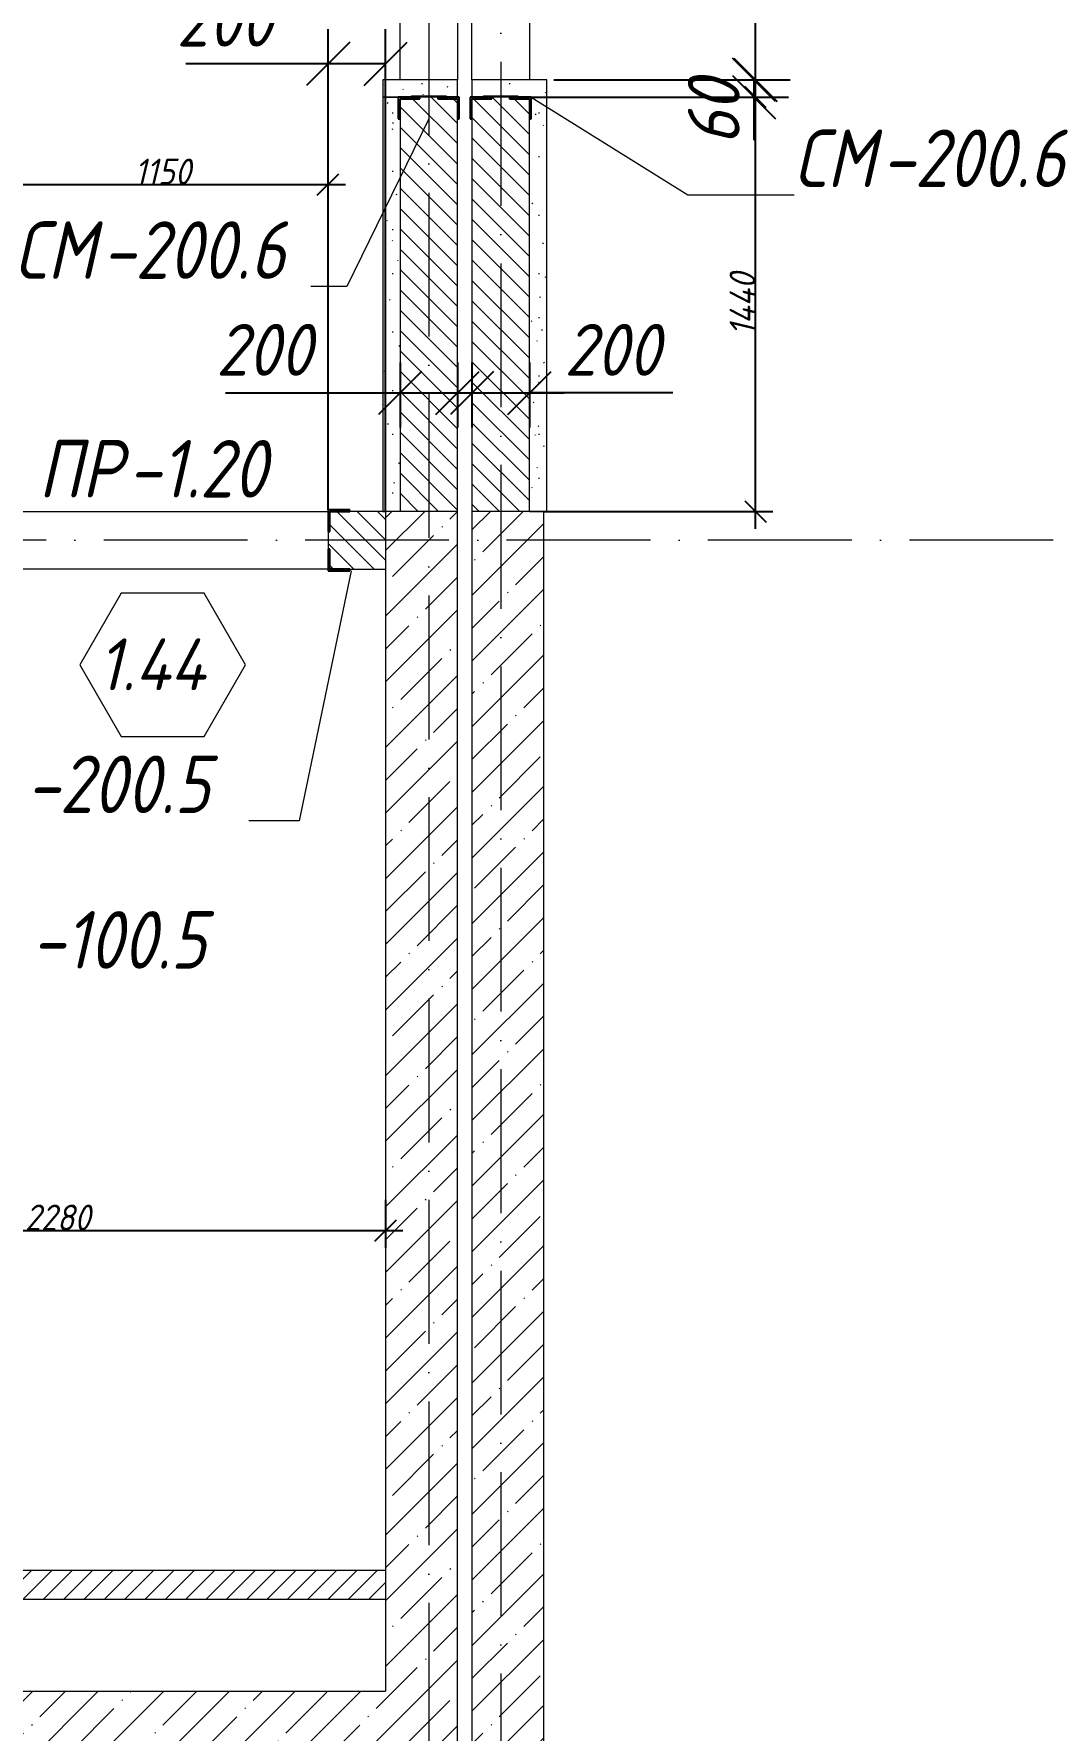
# Model space of a CAD drawing. Header units: millimetres. Extents: x -401725 to 250493, y 305116 to 802890.
# Drawn here: x -101773 to -98224, y 603663 to 609557 of the extents above; entities that cross this region are included whole.
import ezdxf

# ---------------------------------------------------------------- set-up
doc = ezdxf.new("R2010")
doc.units = ezdxf.units.MM
doc.linetypes.add('50_200_ШТРИХ_1Т_ш5_п1_п1_', pattern=[700, 500, -100, 0, -100])
for name, color, linetype, lineweight in [('A-____-____-DIMS', 7, 'Continuous', 9), ('A-DOOR-____-IDEN', 7, 'Continuous', 9), ('A-FLOR-____-OTLN', 7, 'Continuous', 9), ('A-GENM-____-IDEN', 7, 'Continuous', 9), ('A-GENM-____-MCUT', 7, 'Continuous', 25), ('A-GENM-____-OTLN', 7, 'Continuous', 9), ('A-GENM-____-OTLN-1', 7, 'Continuous', 25), ('A-WALL-____-MCUT-3', 7, 'Continuous', 9), ('A-WALL-FNSH-MCUT-1', 7, 'Continuous', 9), ('S-GRID-____-OTLN-1', 7, '50_200_ШТРИХ_1Т_ш5_п1_п1_', 9)]:
    doc.layers.add(name, color=color, linetype=linetype, lineweight=lineweight)
for name, color, linetype, lineweight, true_color in [('A-WALL-____-MCUT-13', 7, 'Continuous', 9, 0x000000), ('A-WALL-____-MCUT-4', 7, 'Continuous', 13, 0x000000), ('A-WALL-____-PATT-2', 7, 'Continuous', 9, 0x787878), ('A-WALL-____-PATT-3', 9, 'Continuous', 9, 0x808080), ('A-WALL-____-PATT-4', 9, 'Continuous', 9, 0x808080), ('A-WALL-____-PATT-9', 7, 'Continuous', 9, 0x000000), ('A-WALL-FNSH-MCUT-6', 7, 'Continuous', 9, 0x000000), ('I-WALL-____-OTLN-1', 7, 'Continuous', 9, 0x000000)]:
    doc.layers.add(name, color=color, linetype=linetype, lineweight=lineweight, true_color=true_color)
doc.styles.add('ISOCPEUR_I_10', font='isocpeui.ttf', dxfattribs={"width": 0.9, "height": 180})
doc.styles.add('ISOCPEUR_I_14', font='isocpeui.ttf', dxfattribs={"width": 0.9, "height": 180})
doc.styles.add('ISOCPEUR_I_2', font='isocpeui.ttf', dxfattribs={"width": 0.85, "height": 2.3})
doc.styles.add('ISOCPEUR_I_7', font='isocpeui.ttf', dxfattribs={"width": 0.9, "height": 90})
doc.dimstyles.new('ISO-1_8_0_9К_СРЕДНИЙ_Кладочные_2', dxfattribs={"dimscale": 304.8, "dimtxt": 89.638306, "dimasz": 0.246063, "dimexe": 0.19685, "dimexo": 0, "dimgap": 0, "dimtad": 1, "dimdec": 3, "dimrnd": 0.001, "dimdsep": 46, "dimtxsty": 'ISOCPEUR_I_7', "dimblk1": 'OBLIQUE', "dimblk2": 'OBLIQUE', "dimsah": 1, "dimcen": 0.09, "dimdle": 0.19685, "dimazin": 0, "dimtfac": 1, "dimtdec": 4, "dimtix": 1, "dimtmove": 1, "dimatfit": 3, "dimfxl": 1, "dimtvp": 1, "dimtolj": 1, "dimtzin": 0, "dimarcsym": 2})
doc.dimstyles.new('ISO-1_8_0_9К_СРЕДНИЙ_Кладочные_3', dxfattribs={"dimscale": 304.8, "dimtxt": 179.276612, "dimasz": 0.492126, "dimexe": 0.393701, "dimexo": 0, "dimgap": 0, "dimtad": 1, "dimdec": 3, "dimrnd": 0.001, "dimdsep": 46, "dimtxsty": 'ISOCPEUR_I_10', "dimblk1": 'OBLIQUE', "dimblk2": 'OBLIQUE', "dimsah": 1, "dimcen": 0.09, "dimdle": 0.393701, "dimazin": 0, "dimtfac": 1, "dimtdec": 4, "dimtix": 1, "dimtmove": 0, "dimatfit": 3, "dimfxl": 1, "dimtvp": 1, "dimtolj": 1, "dimtzin": 0, "dimarcsym": 2})
doc.dimstyles.new('ISO-1_8_0_9К_СРЕДНИЙ_Кладочные_4', dxfattribs={"dimscale": 304.8, "dimtxt": 179.276612, "dimasz": 0.492126, "dimexe": 0.393701, "dimexo": 0, "dimgap": 0, "dimtad": 1, "dimdec": 3, "dimrnd": 0.001, "dimdsep": 46, "dimtxsty": 'ISOCPEUR_I_10', "dimblk1": 'OBLIQUE', "dimblk2": 'OBLIQUE', "dimsah": 1, "dimcen": 0.09, "dimdle": 0.393701, "dimazin": 0, "dimtfac": 1, "dimtdec": 4, "dimtix": 1, "dimtmove": 1, "dimatfit": 3, "dimfxl": 1, "dimtvp": 1, "dimtolj": 1, "dimtzin": 0, "dimarcsym": 2})
doc.dimstyles.new('ISO-1_8_0_9К_СРЕДНИЙ_Кладочные_9', dxfattribs={"dimscale": 304.8, "dimtxt": 179.276612, "dimasz": 0.492126, "dimexe": 0.393701, "dimexo": 0, "dimgap": 0, "dimtad": 1, "dimdec": 3, "dimrnd": 0.001, "dimdsep": 46, "dimtxsty": 'ISOCPEUR_I_14', "dimblk1": 'OBLIQUE', "dimblk2": 'OBLIQUE', "dimsah": 1, "dimcen": 0.09, "dimdle": 0.393701, "dimazin": 0, "dimtfac": 1, "dimtdec": 4, "dimtix": 1, "dimtmove": 1, "dimatfit": 3, "dimfxl": 1, "dimtvp": 1, "dimtolj": 1, "dimtzin": 0, "dimarcsym": 2})
pattern_1 = [(135, (-175000.736, 544716.51), (-35.35534, -35.35534), [])]
pattern_2 = [(45, (-175000.74, 544716.51), (-114.04925, 114.04925), []), (45, (-174886.69, 544716.51), (-114.04925, 114.04925), [201.612, -40.322, 3.353, -36.97])]
pattern_3 = [(0, (-175000.736, 544716.51), (203.2, 50.8), [3.353, -149.047, 3.353, -149.047, -812.8]), (0, (-175000.736, 544716.51), (203.2, 50.8), [-304.8, 3.353, -301.447, 3.353, -149.047, -355.6]), (0, (-175000.736, 544716.51), (203.2, 50.8), [-762, 3.353, -98.247, 3.353, -250.647]), (120, (-174924.536, 544741.91), (-145.59409, 150.576362), [3.353, -149.047, 3.353, -149.047, -812.8]), (120, (-174924.536, 544741.91), (-145.59409, 150.576362), [-304.8, 3.353, -301.447, 3.353, -149.047, -355.6]), (120, (-174924.536, 544741.91), (-145.59409, 150.576362), [-762, 3.353, -98.247, 3.353, -250.647]), (240, (-174899.136, 544843.51), (-57.60591, -201.376362), [3.353, -149.047, 3.353, -149.047, -812.8]), (240, (-174899.136, 544843.51), (-57.60591, -201.376362), [-304.8, 3.353, -301.447, 3.353, -149.047, -355.6]), (240, (-174899.136, 544843.51), (-57.60591, -201.376362), [-762, 3.353, -98.247, 3.353, -250.647])]

# ---------------------------------------------------------------- blocks, each defined once
blk = doc.blocks.new('Фахверк_СКБ_Уголок - 200_4010-27904266-АР1_Кладочный план 1 этажа в осях 1-64_Ю-ЯЯ')
at = {"layer": 'A-GENM-____-MCUT'}
for p, q in [((125, 156), (50, 156)), ((50, 156), (50, 150)), ((50, 150), (119, 150)), ((119, 150), (119, 81)), ((125, 81), (125, 156)), ((119, 81), (125, 81)), ((125, 19), (119, 19)), ((119, 19), (119, -50)), ((125, -56), (125, 19)), ((119, -50), (50, -50)), ((50, -50), (50, -56)), ((50, -56), (125, -56))]:
    blk.add_line(p, q, dxfattribs=at)
blk = doc.blocks.new('154_Стойка_СКБ_Уголок - СМ-2590_200-37111837-АР1_Кладочный план 1 этажа в осях 1-64_Ю-ЯЯ')
at = {"layer": 'A-GENM-____-MCUT'}
for p, q in [((125, 156), (125, 81)), ((200, 156), (125, 156)), ((131, 81), (131, 150)), ((131, 150), (200, 150)), ((200, 150), (200, 156)), ((125, 81), (131, 81)), ((131, 19), (125, 19)), ((125, 19), (125, -56)), ((131, -50), (131, 19)), ((125, -56), (200, -56)), ((200, -50), (131, -50)), ((200, -56), (200, -50))]:
    blk.add_line(p, q, dxfattribs=at)
blk = doc.blocks.new('Стойка_Влож_Полоса боковая - Полоса-28213942-АР1_Кладочный план 1 этажа в осях 1-64_Ю-ЯЯ')
at = {"layer": 'A-GENM-____-OTLN'}
for p, q in [((-5, 60), (0, 60)), ((-5, -60), (-5, 60)), ((0, 31), (0, -31)), ((0, -60), (-5, -60))]:
    blk.add_line(p, q, dxfattribs=at)
blk = doc.blocks.new('Марка проема - марка проема-27336095-АР1_Кладочный план 1 этажа в осях 1-64_Ю-ЯЯ')
at = {"layer": 'A-DOOR-____-IDEN'}
for p, q in [((-1.439, 0.159), (-2.877, -2.333)), ((1.439, 0.159), (-1.439, 0.159)), ((2.877, -2.333), (1.439, 0.159)), ((-2.877, -2.333), (-1.439, -4.825)), ((1.439, -4.825), (2.877, -2.333)), ((-1.439, -4.825), (1.439, -4.825))]:
    blk.add_line(p, q, dxfattribs=at)
blk = doc.blocks.new('_Oblique')
at = {"color": 0, "linetype": 'ByBlock', "lineweight": -2}
blk.add_line((-0.5, -0.5), (0.5, 0.5), dxfattribs=at)
blk = doc.blocks.new('*D12303')
at = {"layer": 'A-____-____-DIMS', "color": 0, "lineweight": -2, "transparency": 16777216}
for p, q in [((-101900.7, 607903.6), (-101900.7, 609093.9)), ((-100750.7, 607903.6), (-100750.7, 609093.9)), ((-101960.7, 609033.9), (-100690.7, 609033.9))]:
    blk.add_line(p, q, dxfattribs=at)
at = {"layer": 'Defpoints', "color": 0, "transparency": 16777216}
for p in [(-100750.7, 609033.9), (-101900.7, 607903.6), (-100750.7, 607903.6)]:
    blk.add_point(p, dxfattribs=at)
at = {"layer": 'A-____-____-DIMS', "color": 0, "lineweight": -2, "transparency": 16777216, "xscale": 75, "yscale": 75, "zscale": 75, "rotation": 180}
blk.add_blockref('_Oblique', (-101900.7, 609033.9), dxfattribs=at)
at = {"layer": 'A-____-____-DIMS', "color": 0, "lineweight": -2, "transparency": 16777216, "xscale": 75, "yscale": 75, "zscale": 75}
blk.add_blockref('_Oblique', (-100750.7, 609033.9), dxfattribs=at)
at = {"layer": 'A-____-____-DIMS', "color": 0, "transparency": 16777216, "insert": (-101325.7, 609078.9), "char_height": 90, "width": 463.361, "attachment_point": 5, "style": 'ISOCPEUR_I_7'}
blk.add_mtext('\\A1;1150', dxfattribs=at)
blk = doc.blocks.new('*D12304')
at = {"layer": 'A-____-____-DIMS', "color": 0, "lineweight": -2, "transparency": 16777216}
for p, q in [((-100750.7, 607903.6), (-100750.7, 609573.5)), ((-100550.7, 607897.6), (-100550.7, 609573.5)), ((-100750.7, 609453.5), (-101244.9, 609453.5)), ((-100550.7, 609453.5), (-100870.7, 609453.5))]:
    blk.add_line(p, q, dxfattribs=at)
at = {"layer": 'Defpoints', "color": 0, "transparency": 16777216}
for p in [(-100550.7, 609453.5), (-100750.7, 607903.6), (-100550.7, 607897.6)]:
    blk.add_point(p, dxfattribs=at)
at = {"layer": 'A-____-____-DIMS', "color": 0, "lineweight": -2, "transparency": 16777216, "xscale": 150, "yscale": 150, "zscale": 150, "rotation": 180}
blk.add_blockref('_Oblique', (-100750.7, 609453.5), dxfattribs=at)
at = {"layer": 'A-____-____-DIMS', "color": 0, "lineweight": -2, "transparency": 16777216, "xscale": 150, "yscale": 150, "zscale": 150}
blk.add_blockref('_Oblique', (-100550.7, 609453.5), dxfattribs=at)
at = {"layer": 'A-____-____-DIMS', "color": 0, "transparency": 16777216, "insert": (-101277.6, 609693.5), "char_height": 180, "width": 409.578, "attachment_point": 1, "line_spacing_factor": 1.149209, "style": 'ISOCPEUR_I_10'}
blk.add_mtext('\\A1;200', dxfattribs=at)
blk = doc.blocks.new('*D12527')
at = {"layer": 'A-____-____-DIMS', "color": 0, "lineweight": -2, "transparency": 16777216}
for p, q in [((-102830.7, 605504.9), (-102830.7, 605338.8)), ((-100550.7, 605504.9), (-100550.7, 605338.8)), ((-102890.7, 605398.8), (-100490.7, 605398.8))]:
    blk.add_line(p, q, dxfattribs=at)
at = {"layer": 'Defpoints', "color": 0, "transparency": 16777216}
for p in [(-102830.7, 605504.9), (-100550.7, 605504.9), (-100550.7, 605398.8)]:
    blk.add_point(p, dxfattribs=at)
at = {"layer": 'A-____-____-DIMS', "color": 0, "lineweight": -2, "transparency": 16777216, "xscale": 75, "yscale": 75, "zscale": 75, "rotation": 180}
blk.add_blockref('_Oblique', (-102830.7, 605398.8), dxfattribs=at)
at = {"layer": 'A-____-____-DIMS', "color": 0, "lineweight": -2, "transparency": 16777216, "xscale": 75, "yscale": 75, "zscale": 75}
blk.add_blockref('_Oblique', (-100550.7, 605398.8), dxfattribs=at)
at = {"layer": 'A-____-____-DIMS', "color": 0, "transparency": 16777216, "insert": (-101690.7, 605443.8), "char_height": 90, "width": 546.104, "attachment_point": 5, "style": 'ISOCPEUR_I_7'}
blk.add_mtext('\\A1;2280', dxfattribs=at)
blk = doc.blocks.new('*D12559')
at = {"layer": 'A-____-____-DIMS', "color": 0, "lineweight": -2, "transparency": 16777216}
for p, q in [((-99265.1, 607837.6), (-99265.1, 609397.6)), ((-100044.7, 609337.6), (-99205.1, 609337.6)), ((-100000.7, 607897.6), (-99205.1, 607897.6))]:
    blk.add_line(p, q, dxfattribs=at)
at = {"layer": 'Defpoints', "color": 0, "transparency": 16777216}
for p in [(-100044.7, 609337.6), (-99265.1, 609337.6), (-100000.7, 607897.6)]:
    blk.add_point(p, dxfattribs=at)
at = {"layer": 'A-____-____-DIMS', "color": 0, "lineweight": -2, "transparency": 16777216, "xscale": 75, "yscale": 75, "zscale": 75}
for p, rotation in [((-99265.1, 609337.6), 90), ((-99265.1, 607897.6), 270)]:
    blk.add_blockref('_Oblique', p, dxfattribs=dict(at, rotation=rotation))
at = {"layer": 'A-____-____-DIMS', "color": 0, "transparency": 16777216, "insert": (-99310.1, 608617.6), "char_height": 90, "width": 537.83, "attachment_point": 5, "rotation": 90, "style": 'ISOCPEUR_I_7'}
blk.add_mtext('\\A1;1440', dxfattribs=at)
blk = doc.blocks.new('*D12560')
at = {"layer": 'A-____-____-DIMS', "color": 0, "lineweight": -2, "transparency": 16777216}
for p, q in [((-99965.7, 609397.6), (-99150.6, 609397.6)), ((-99270.6, 609397.6), (-99270.6, 609217.6)), ((-100044.7, 609337.6), (-99150.6, 609337.6)), ((-99270.6, 609337.6), (-99270.6, 609187.6))]:
    blk.add_line(p, q, dxfattribs=at)
at = {"layer": 'Defpoints', "color": 0, "transparency": 16777216}
for p in [(-99965.7, 609397.6), (-99270.6, 609397.6), (-100044.7, 609337.6)]:
    blk.add_point(p, dxfattribs=at)
at = {"layer": 'A-____-____-DIMS', "color": 0, "lineweight": -2, "transparency": 16777216, "xscale": 150, "yscale": 150, "zscale": 150}
for p, rotation in [((-99270.6, 609397.6), 90), ((-99270.6, 609337.6), 270)]:
    blk.add_blockref('_Oblique', p, dxfattribs=dict(at, rotation=rotation))
at = {"layer": 'A-____-____-DIMS', "color": 0, "transparency": 16777216, "insert": (-99500.2, 609171), "char_height": 180, "width": 273.052, "attachment_point": 1, "rotation": 90, "line_spacing_factor": 1.149209, "style": 'ISOCPEUR_I_10'}
blk.add_mtext('\\A1;60', dxfattribs=at)
blk = doc.blocks.new('*D12561')
at = {"layer": 'A-____-____-DIMS', "color": 0, "lineweight": -2, "transparency": 16777216}
for p, q in [((-99265.1, 611617.6), (-99265.1, 610535.3)), ((-99965.7, 611497.6), (-99145.1, 611497.6)), ((-99265.1, 609277.6), (-99265.1, 610107.3)), ((-99965.7, 609397.6), (-99145.1, 609397.6))]:
    blk.add_line(p, q, dxfattribs=at)
at = {"layer": 'Defpoints', "color": 0, "transparency": 16777216}
for p in [(-99965.7, 611497.6), (-99265.1, 611497.6), (-99965.7, 609397.6)]:
    blk.add_point(p, dxfattribs=at)
at = {"layer": 'A-____-____-DIMS', "color": 0, "lineweight": -2, "transparency": 16777216, "xscale": 150, "yscale": 150, "zscale": 150}
for p, rotation in [((-99265.1, 611497.6), 90), ((-99265.1, 609397.6), 270)]:
    blk.add_blockref('_Oblique', p, dxfattribs=dict(at, rotation=rotation))
at = {"layer": 'A-____-____-DIMS', "color": 0, "transparency": 16777216, "insert": (-99500.2, 610068.9), "char_height": 180, "width": 504.733, "attachment_point": 1, "rotation": 90, "line_spacing_factor": 1.149209, "style": 'ISOCPEUR_I_10'}
blk.add_mtext('\\A1;2100', dxfattribs=at)
blk = doc.blocks.new('*D13294')
at = {"layer": 'A-____-____-DIMS', "color": 0, "lineweight": -2, "transparency": 16777216}
for p, q in [((-100500.7, 608415.5), (-100500.7, 608189.5)), ((-100300.7, 608415.5), (-100300.7, 608189.5)), ((-101107.6, 608309.5), (-100500.7, 608309.5)), ((-100620.7, 608309.5), (-100180.7, 608309.5))]:
    blk.add_line(p, q, dxfattribs=at)
at = {"layer": 'Defpoints', "color": 0, "transparency": 16777216}
for p in [(-100500.7, 608415.5), (-100300.7, 608415.5), (-100300.7, 608309.5)]:
    blk.add_point(p, dxfattribs=at)
at = {"layer": 'A-____-____-DIMS', "color": 0, "lineweight": -2, "transparency": 16777216, "xscale": 150, "yscale": 150, "zscale": 150, "rotation": 180}
blk.add_blockref('_Oblique', (-100500.7, 608309.5), dxfattribs=at)
at = {"layer": 'A-____-____-DIMS', "color": 0, "lineweight": -2, "transparency": 16777216, "xscale": 150, "yscale": 150, "zscale": 150}
blk.add_blockref('_Oblique', (-100300.7, 608309.5), dxfattribs=at)
at = {"layer": 'A-____-____-DIMS', "color": 0, "transparency": 16777216, "insert": (-101140.3, 608549.5), "char_height": 180, "width": 409.578, "attachment_point": 1, "line_spacing_factor": 1.149209, "style": 'ISOCPEUR_I_14'}
blk.add_mtext('\\A1;200', dxfattribs=at)
blk = doc.blocks.new('*D13295')
at = {"layer": 'A-____-____-DIMS', "color": 0, "lineweight": -2, "transparency": 16777216}
for p, q in [((-100250.7, 608415.5), (-100250.7, 608189.5)), ((-100050.7, 608415.5), (-100050.7, 608189.5)), ((-100370.7, 608309.5), (-99930.7, 608309.5)), ((-99553, 608309.5), (-100050.7, 608309.5))]:
    blk.add_line(p, q, dxfattribs=at)
at = {"layer": 'Defpoints', "color": 0, "transparency": 16777216}
for p in [(-100250.7, 608415.5), (-100050.7, 608415.5), (-100050.7, 608309.5)]:
    blk.add_point(p, dxfattribs=at)
at = {"layer": 'A-____-____-DIMS', "color": 0, "lineweight": -2, "transparency": 16777216, "xscale": 150, "yscale": 150, "zscale": 150, "rotation": 180}
blk.add_blockref('_Oblique', (-100250.7, 608309.5), dxfattribs=at)
at = {"layer": 'A-____-____-DIMS', "color": 0, "lineweight": -2, "transparency": 16777216, "xscale": 150, "yscale": 150, "zscale": 150}
blk.add_blockref('_Oblique', (-100050.7, 608309.5), dxfattribs=at)
at = {"layer": 'A-____-____-DIMS', "color": 0, "transparency": 16777216, "insert": (-99929.8, 608549.5), "char_height": 180, "width": 409.578, "attachment_point": 1, "line_spacing_factor": 1.149209, "style": 'ISOCPEUR_I_14'}
blk.add_mtext('\\A1;200', dxfattribs=at)

msp = doc.modelspace()

# ---------------------------------------------------------------- hatches: boundary and pattern name
at = {"layer": 'A-WALL-____-PATT-2'}
h = msp.add_hatch(dxfattribs=at)
h.set_pattern_fill('FP_2', color=256, style=0, pattern_type=2)
h.set_pattern_definition(pattern_2)
h.paths.add_polyline_path([(-100339.9127, 599897.5526), (-100300.7357, 599897.5526), (-100300.7357, 607897.5526), (-100550.7357, 607897.5526), (-100550.7357, 599897.5526)], flags=0)
h = msp.add_hatch(dxfattribs=at)
h.set_pattern_fill('FP_2', color=256, style=0, pattern_type=2)
h.set_pattern_definition(pattern_2)
h.paths.add_polyline_path([(-100000.7357, 599847.5526), (-100000.7357, 607897.5526), (-100250.7357, 607897.5526), (-100250.7357, 599847.5526)], flags=0)
h = msp.add_hatch(dxfattribs=at)
h.set_pattern_fill('FP_2', color=256, style=0, pattern_type=2)
h.set_pattern_definition(pattern_2)
h.paths.add_polyline_path([(-100550.7357, 603547.5526), (-100550.7357, 603797.5526), (-106000.7357, 603797.5526), (-106000.7357, 603547.5526), (-100781.7788, 603547.5526)], flags=0)
at = {"layer": 'A-WALL-____-PATT-3'}
h = msp.add_hatch(dxfattribs=at)
h.set_pattern_fill('FP_6', color=256, style=0, pattern_type=2)
h.set_pattern_definition(pattern_1)
h.paths.add_polyline_path([(-100500.7357, 607897.5526), (-100300.7357, 607897.5526), (-100301.569, 609331.5526), (-100369.7357, 609331.5526), (-100369.7357, 609337.5526), (-100431.7357, 609337.5526), (-100431.7357, 609331.5526), (-100500.7357, 609331.5526), (-100500.7357, 608399.4097)], flags=0)
h.paths.add_polyline_path([(-100369.7357, 611557.5526), (-100369.7357, 611563.5526), (-100300.7357, 611563.5526), (-100300.7357, 611897.5526), (-100500.7357, 611897.5526), (-100500.7357, 611563.5526), (-100431.7357, 611563.5526), (-100431.7357, 611557.5526)], flags=0)
h = msp.add_hatch(dxfattribs=at)
h.set_pattern_fill('FP_6', color=256, style=0, pattern_type=2)
h.set_pattern_definition(pattern_1)
h.paths.add_polyline_path([(-100050.7357, 607897.5526), (-100050.7357, 609331.5526), (-100119.7357, 609331.5526), (-100119.7357, 609337.5526), (-100181.7357, 609337.5526), (-100181.7357, 609331.5526), (-100250.7357, 609331.5526), (-100250.7357, 607897.5526)], flags=0)
h.paths.add_polyline_path([(-100119.7357, 611557.5526), (-100119.7357, 611563.5526), (-100050.7357, 611563.5526), (-100050.7357, 611897.5526), (-100250.7357, 611897.5526), (-100250.7357, 611563.5526), (-100181.7357, 611563.5526), (-100181.7357, 611557.5526)], flags=0)
h = msp.add_hatch(dxfattribs=at)
h.set_pattern_fill('FP_6', color=256, style=0, pattern_type=2)
h.set_pattern_definition(pattern_1)
h.paths.add_polyline_path([(-104225.7357, 607697.5526), (-101906.7357, 607697.5526), (-101906.7357, 607766.5526), (-101900.7357, 607766.5526), (-101900.7357, 607828.5526), (-101906.7357, 607828.5526), (-101906.7357, 607897.5526), (-104294.7357, 607897.5526), (-104294.7357, 607828.5526), (-104300.7357, 607828.5526), (-104300.7357, 607766.5526), (-104294.7357, 607766.5526), (-104294.7357, 607697.5526)], flags=0)
h.paths.add_polyline_path([(-100550.7357, 607697.5526), (-100550.7357, 607897.5526), (-100744.7357, 607897.5526), (-100744.7357, 607828.5526), (-100750.7357, 607828.5526), (-100750.7357, 607766.5526), (-100744.7357, 607766.5526), (-100744.7357, 607697.5526), (-100675.7357, 607697.5526)], flags=0)
h.paths.add_polyline_path([(-105525.7357, 607697.5526), (-105456.7357, 607697.5526), (-105456.7357, 607766.5526), (-105450.7357, 607766.5526), (-105450.7357, 607828.5526), (-105456.7357, 607828.5526), (-105456.7357, 607897.5526), (-105750.7357, 607897.5526), (-105750.7357, 607697.5526)], flags=0)
at = {"layer": 'A-WALL-____-PATT-4'}
h = msp.add_hatch(dxfattribs=at)
h.set_pattern_fill('FP_5', color=256, style=0, pattern_type=2)
h.set_pattern_definition([(45, (-175000.736, 544716.51), (-35.35534, 35.35534), [])])
h.paths.add_polyline_path([(-100550.7357, 604117.5526), (-100550.7357, 604217.5526), (-103670.7357, 604217.5526), (-103670.7357, 604117.5526), (-100781.7788, 604117.5526)], flags=0)
h.paths.add_polyline_path([(-104170.7357, 604117.5526), (-104170.7357, 604217.5526), (-105750.7357, 604217.5526), (-105750.7357, 604117.5526), (-104316.7074, 604117.5526)], flags=0)
at = {"layer": 'A-WALL-____-PATT-9'}
h = msp.add_hatch(dxfattribs=at)
h.set_pattern_fill('FP_8', color=256, style=0, pattern_type=2)
h.set_pattern_definition(pattern_3)
h.paths.add_polyline_path([(-100560.7357, 607897.5526), (-100500.7357, 607897.5526), (-100500.7357, 609262.5526), (-100506.7357, 609262.5526), (-100506.7357, 609337.5526), (-100560.7357, 609337.5526), (-100560.7357, 608399.4097)], flags=0)
h.paths.add_polyline_path([(-100560.7357, 611557.5526), (-100506.7357, 611557.5526), (-100506.7357, 611632.5526), (-100500.7357, 611632.5526), (-100500.7357, 611897.5526), (-100560.7357, 611897.5526), (-100560.7357, 611563.5526)], flags=0)
h = msp.add_hatch(dxfattribs=at)
h.set_pattern_fill('FP_8', color=256, style=0, pattern_type=2)
h.set_pattern_definition(pattern_3)
h.paths.add_polyline_path([(-99990.7357, 607897.5526), (-99990.7357, 609337.5526), (-100044.7357, 609337.5526), (-100044.7357, 609262.5526), (-100050.7357, 609262.5526), (-100050.7357, 607897.5526)], flags=0)
h.paths.add_polyline_path([(-100044.7357, 611557.5526), (-99990.7357, 611557.5526), (-99990.7357, 611897.5526), (-100050.7357, 611897.5526), (-100050.7357, 611632.5526), (-100044.7357, 611632.5526), (-100044.7357, 611563.5526)], flags=0)
h = msp.add_hatch(dxfattribs=at)
h.set_pattern_fill('FP_8', color=256, style=0, pattern_type=2)
h.set_pattern_definition(pattern_3)
h.paths.add_polyline_path([(-100506.7357, 609337.5526), (-100460.7357, 609337.5526), (-100460.7357, 609342.5526), (-100340.7357, 609342.5526), (-100340.7357, 609337.5526), (-100300.7357, 609337.5526), (-100300.7357, 609397.5526), (-100560.7357, 609397.5526), (-100560.7357, 609337.5526)], flags=0)
h = msp.add_hatch(dxfattribs=at)
h.set_pattern_fill('FP_8', color=256, style=0, pattern_type=2)
h.set_pattern_definition(pattern_3)
h.paths.add_polyline_path([(-100090.7357, 609337.5526), (-99990.7357, 609337.5526), (-99990.7357, 609397.5526), (-100250.7357, 609397.5526), (-100250.7357, 609337.5526), (-100210.7357, 609337.5526), (-100210.7357, 609342.5526), (-100090.7357, 609342.5526)], flags=0)

# ---------------------------------------------------------------- linework, layer by layer
at = {"layer": 'A-FLOR-____-OTLN'}
msp.add_line((-101900.7357, 607897.5526), (-100750.7357, 607897.5526), dxfattribs=at)
at = {"layer": 'A-GENM-____-IDEN'}
for p, q in [((-100044.7357, 609337.5526), (-99499.7829, 608998.0559)), ((-100400.7357, 609262.5526), (-100686.069, 608678.997)), ((-99499.7829, 608998.0559), (-99131.191, 608998.0559)), ((-100686.069, 608678.997), (-100810.6584, 608678.997)), ((-100670.7357, 607691.5526), (-100850.9458, 606822.3843)), ((-100850.9458, 606822.3843), (-101026.3248, 606822.3843))]:
    msp.add_line(p, q, dxfattribs=at)
at = {"layer": 'A-WALL-____-MCUT-13'}
msp.add_line((-100050.7357, 607897.5526), (-100050.7357, 607897.5526), dxfattribs=at)
at = {"layer": 'A-WALL-____-MCUT-3'}
for p, q in [((-100550.7357, 607897.5526), (-100550.7357, 603797.5526)), ((-100300.7357, 607897.5526), (-100550.7357, 607897.5526)), ((-100300.7357, 599897.5526), (-100300.7357, 607897.5526)), ((-100250.7357, 607897.5526), (-100250.7357, 599847.5526)), ((-100000.7357, 607897.5526), (-100250.7357, 607897.5526)), ((-100000.7357, 599847.5526), (-100000.7357, 607897.5526)), ((-106000.7357, 603797.5526), (-100550.7357, 603797.5526))]:
    msp.add_line(p, q, dxfattribs=at)
at = {"layer": 'A-WALL-____-MCUT-4'}
for p, q in [((-100500.7357, 609262.5526), (-100500.7357, 607897.5526)), ((-100300.7357, 607897.5526), (-100300.7357, 609262.5526)), ((-100250.7357, 609262.5526), (-100250.7357, 607897.5526)), ((-100050.7357, 607897.5526), (-100050.7357, 609262.5526)), ((-100550.7357, 607897.5526), (-100675.7357, 607897.5526)), ((-100550.7357, 607897.5526), (-100550.7357, 607897.5526)), ((-100750.7357, 607828.5526), (-100750.7357, 607766.5526)), ((-100675.7357, 607697.5526), (-100550.7357, 607697.5526))]:
    msp.add_line(p, q, dxfattribs=at)
at = {"layer": 'A-WALL-FNSH-MCUT-1'}
for p, q in [((-100550.7357, 604217.5526), (-102830.7357, 604217.5526)), ((-103670.7357, 604117.5526), (-100550.7357, 604117.5526))]:
    msp.add_line(p, q, dxfattribs=at)
at = {"layer": 'A-WALL-FNSH-MCUT-6'}
for p, q in [((-100300.7357, 609397.5526), (-100560.7357, 609397.5526)), ((-100560.7357, 609397.5526), (-100560.7357, 609337.5526)), ((-100300.7357, 609337.5526), (-100300.7357, 609397.5526)), ((-99990.7357, 609397.5526), (-100250.7357, 609397.5526)), ((-100250.7357, 609397.5526), (-100250.7357, 609337.5526)), ((-99990.7357, 607897.5526), (-99990.7357, 609397.5526)), ((-100560.7357, 609337.5526), (-100560.7357, 607897.5526)), ((-100506.7357, 609337.5526), (-100560.7357, 609337.5526)), ((-100560.7357, 609337.5526), (-100506.7357, 609337.5526)), ((-99990.7357, 609337.5526), (-100044.7357, 609337.5526)), ((-100560.7357, 607897.5526), (-100550.7357, 607897.5526)), ((-100050.7357, 607897.5526), (-99990.7357, 607897.5526))]:
    msp.add_line(p, q, dxfattribs=at)
at = {"layer": 'I-WALL-____-OTLN-1'}
for p, q in [((-100500.7357, 609397.5526), (-100500.7357, 611497.5526)), ((-100300.7357, 611497.5526), (-100300.7357, 609397.5526)), ((-100250.7357, 609397.5526), (-100250.7357, 611497.5526)), ((-100050.7357, 611497.5526), (-100050.7357, 609397.5526)), ((-101900.7357, 607897.5526), (-100750.7357, 607897.5526)), ((-100750.7357, 607697.5526), (-101900.7357, 607697.5526))]:
    msp.add_line(p, q, dxfattribs=at)
at = {"layer": 'S-GRID-____-OTLN-1'}
for p, q in [((-100400.7357, 635609.362), (-100400.7357, 584985.5274)), ((-100150.7357, 635363.4396), (-100150.7357, 585159.4508)), ((-70926.3291, 607797.5526), (-179669.5059, 607797.5526))]:
    msp.add_line(p, q, dxfattribs=at)

# ---------------------------------------------------------------- block references
at = {"layer": 'A-DOOR-____-IDEN', "xscale": 99.99999999999993, "yscale": 99.99999999999993, "zscale": 99.99999999999993}
msp.add_blockref('Марка проема - марка проема-27336095-АР1_Кладочный план 1 этажа в осях 1-64_Ю-ЯЯ', (-101325.7357, 607597.5526), dxfattribs=at)
at = {"layer": 'A-GENM-____-OTLN'}
for p, rotation in [((-100400.7357, 609337.5526), 269.9999999999998), ((-100150.7357, 609337.5526), 270)]:
    msp.add_blockref('Стойка_Влож_Полоса боковая - Полоса-28213942-АР1_Кладочный план 1 этажа в осях 1-64_Ю-ЯЯ', p, dxfattribs=dict(at, rotation=rotation))
at = {"layer": 'A-GENM-____-OTLN-1'}
for name, p, rotation in [('154_Стойка_СКБ_Уголок - СМ-2590_200-37111837-АР1_Кладочный план 1 этажа в осях 1-64_Ю-ЯЯ', (-100450.7357, 609462.5526), 269.9999999999998), ('154_Стойка_СКБ_Уголок - СМ-2590_200-37111837-АР1_Кладочный план 1 этажа в осях 1-64_Ю-ЯЯ', (-100200.7357, 609462.5526), 270), ('Фахверк_СКБ_Уголок - 200_4010-27904266-АР1_Кладочный план 1 этажа в осях 1-64_Ю-ЯЯ', (-100625.7357, 607847.5526), 180)]:
    msp.add_blockref(name, p, dxfattribs=dict(at, rotation=rotation))

# ---------------------------------------------------------------- texts
at = {"layer": 'A-DOOR-____-IDEN', "attachment_point": 1}
for s, insert, char_height, width, style in [('ПР', (-101757.5061, 608146.0721), 200, 375.18975, 'ISOCPEUR_I_2'), ('-1.20', (-101447.9436, 608146.0721), 200, 663.79725, 'ISOCPEUR_I_2'), ('1.44', (-101550.9248, 607456.3721), 180, 497.847937, 'ISOCPEUR_I_14')]:
    msp.add_mtext(s, dxfattribs=dict(at, insert=insert, char_height=char_height, width=width, style=style))
at = {"layer": 'A-GENM-____-IDEN', "char_height": 200, "attachment_point": 1, "style": 'ISOCPEUR_I_2'}
for s, insert, width in [('СМ', (-99131.191, 609225.172), 367.974562), ('-200.6', (-98827.5816, 609225.172), 865.8225), ('СМ', (-101840.813, 608906.1131), 367.974562), ('-200.6', (-101537.2037, 608906.1131), 865.8225), ('-200.5', (-101800.3815, 607049.5004), 865.8225), ('-100.5', (-101782.3815, 606508.7363), 822.531375)]:
    msp.add_mtext(s, dxfattribs=dict(at, insert=insert, width=width))

# ---------------------------------------------------------------- dimensions: what is measured, and where the dimension line sits
at = {"layer": 'A-____-____-DIMS'}
for base, p1, p2, dimstyle, override, picture, middle in [((-99265.0718, 611497.5526), (-99965.7357, 609397.5526), (-99965.7357, 611497.5526), 'ISO-1_8_0_9К_СРЕДНИЙ_Кладочные_4', {"dimpost": '<>', "dimfxl": 2100}, '*D12561', (-99380.2339, 610321.3005)), ((-99270.6384, 609397.5526), (-100044.7357, 609337.5526), (-99965.7357, 609397.5526), 'ISO-1_8_0_9К_СРЕДНИЙ_Кладочные_3', {"dimpost": '<>', "dimfxl": 99.201814}, '*D12560', (-99380.2339, 609187.5526))]:
    dim = msp.add_linear_dim(base=base, p1=p1, p2=p2, angle=90, dimstyle=dimstyle, override=override, dxfattribs=at)
    dim.commit()
    dim.dimension.update_dxf_attribs({"geometry": picture, "text_midpoint": middle, "dimtype": 160, "text_rotation": 90})
for base, p1, p2, dimstyle, override, picture, middle in [((-100550.7357, 609453.5448), (-100750.7357, 607903.5526), (-100550.7357, 607897.5526), 'ISO-1_8_0_9К_СРЕДНИЙ_Кладочные_3', {"dimpost": '<>', "dimfxl": 200.08998}, '*D12304', (-101072.7994, 609453.5448)), ((-100300.7357, 608309.4787), (-100500.7357, 608415.5448), (-100300.7357, 608415.5448), 'ISO-1_8_0_9К_СРЕДНИЙ_Кладочные_9', {"dimpost": '<>', "dimfxl": 200}, '*D13294', (-100935.5049, 608424.6408)), ((-100050.7357, 608309.4787), (-100250.7357, 608415.5448), (-100050.7357, 608415.5448), 'ISO-1_8_0_9К_СРЕДНИЙ_Кладочные_9', {"dimpost": '<>', "dimfxl": 200}, '*D13295', (-99725.0458, 608424.6408))]:
    dim = msp.add_linear_dim(base=base, p1=p1, p2=p2, dimstyle=dimstyle, override=override, dxfattribs=at)
    dim.commit()
    dim.dimension.update_dxf_attribs({"geometry": picture, "text_midpoint": middle, "dimtype": 160})
dim = msp.add_linear_dim(base=(-99265.0718, 609337.5526), p1=(-100000.7357, 607897.5526), p2=(-100044.7357, 609337.5526), angle=90, dimstyle='ISO-1_8_0_9К_СРЕДНИЙ_Кладочные_2', override={"dimpost": '<>', "dimfxl": 1440.672065}, dxfattribs=at)
dim.commit()
dim.dimension.update_dxf_attribs({"geometry": '*D12559', "text_midpoint": (-99310.0718, 608617.5526)})
for base, p1, p2, override, picture, middle in [((-100750.7357, 609033.891), (-101900.7357, 607903.5526), (-100750.7357, 607903.5526), {"dimpost": '<>', "dimfxl": 1150}, '*D12303', (-101325.7357, 609078.891)), ((-100550.7357, 605398.7853), (-102830.7357, 605504.8513), (-100550.7357, 605504.8513), {"dimpost": '<>', "dimfxl": 2280}, '*D12527', (-101690.7357, 605443.7853))]:
    dim = msp.add_linear_dim(base=base, p1=p1, p2=p2, dimstyle='ISO-1_8_0_9К_СРЕДНИЙ_Кладочные_2', override=override, dxfattribs=at)
    dim.commit()
    dim.dimension.update_dxf_attribs({"geometry": picture, "text_midpoint": middle})

doc.saveas('drawing.dxf')
